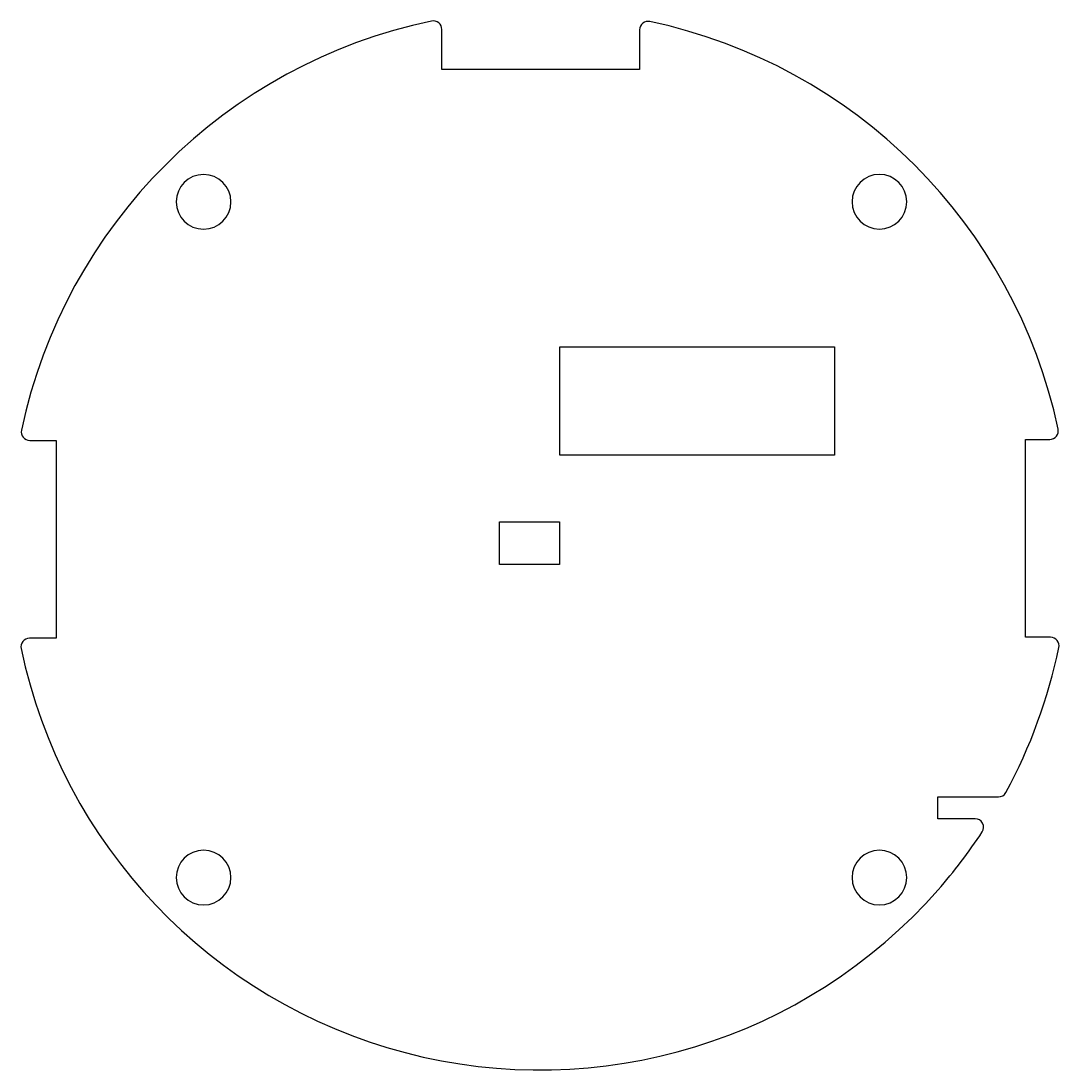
# Model space of a CAD drawing. Header units: millimetres. Extents: x 80.5 to 141.2, y 138.5 to 199.9.
import ezdxf

# ---------------------------------------------------------------- set-up
doc = ezdxf.new("R2010")
doc.units = ezdxf.units.MM
doc.layers.add('obrys', color=2, linetype='Continuous')

msp = doc.modelspace()

# ---------------------------------------------------------------- linework, layer by layer
at = {"layer": 'obrys'}
for p, q in [((105.147, 197.057), (105.147, 199.394)), ((116.717, 199.373), (116.717, 197.057)), ((116.717, 197.057), (105.147, 197.057)), ((112.052, 174.496), (112.052, 180.827)), ((112.052, 180.827), (128.123, 180.827)), ((128.123, 180.827), (128.123, 174.496)), ((81.044, 175.358), (82.587, 175.358)), ((82.587, 175.358), (82.587, 163.787)), ((139.285, 163.847), (139.285, 175.424)), ((139.285, 175.424), (140.706, 175.424)), ((128.123, 174.496), (112.052, 174.496)), ((140.747, 163.847), (139.285, 163.847)), ((82.587, 163.787), (81.029, 163.788)), ((134.167, 153.237), (134.167, 154.508)), ((134.167, 154.508), (137.698, 154.508)), ((136.337, 153.237), (134.167, 153.237))]:
    msp.add_line(p, q, dxfattribs=at)
msp.add_lwpolyline([(108.524, 170.607), (112.024, 170.607), (112.024, 168.107), (108.524, 168.107), (108.524, 170.607)], dxfattribs=at)
for centre, radius, start, end in [((110.881, 169.538), 31, 101.79505, 168.04039), ((104.647, 199.395), 0.499, 359.90832, 101.88729), ((117.216, 199.373), 0.5, 77.94662, 180.06408), ((110.882, 169.538), 31, 12.0864, 78.01203), ((91.208, 189.316), 1.6, 0, 180), ((130.738, 189.321), 1.6, 0, 180), ((91.208, 189.316), 1.6, 180, 0), ((130.738, 189.321), 1.6, 180, 0), ((81.043, 175.858), 0.5, 168.05826, 270.02268), ((140.705, 175.924), 0.5, 270.00878, 12.09097), ((140.746, 163.347), 0.5, 348.29702, 89.96367), ((81.03, 163.287), 0.501, 90.0609, 191.78718), ((110.895, 169.532), 30.985, 331.54701, 348.29393), ((110.881, 169.538), 31, 191.82584, 318.69946), ((137.699, 155.008), 0.499, 269.96183, 331.57215), ((136.337, 152.737), 0.5, 326.56111, 90.02544), ((110.851, 169.563), 31.04, 318.70144, 326.56732), ((91.208, 149.791), 1.6, 0, 180), ((130.738, 149.791), 1.6, 0, 180), ((91.208, 149.791), 1.6, 180, 360), ((130.738, 149.791), 1.6, 180, 0)]:
    msp.add_arc(centre, radius, start, end, dxfattribs=at)

doc.saveas('drawing.dxf')
